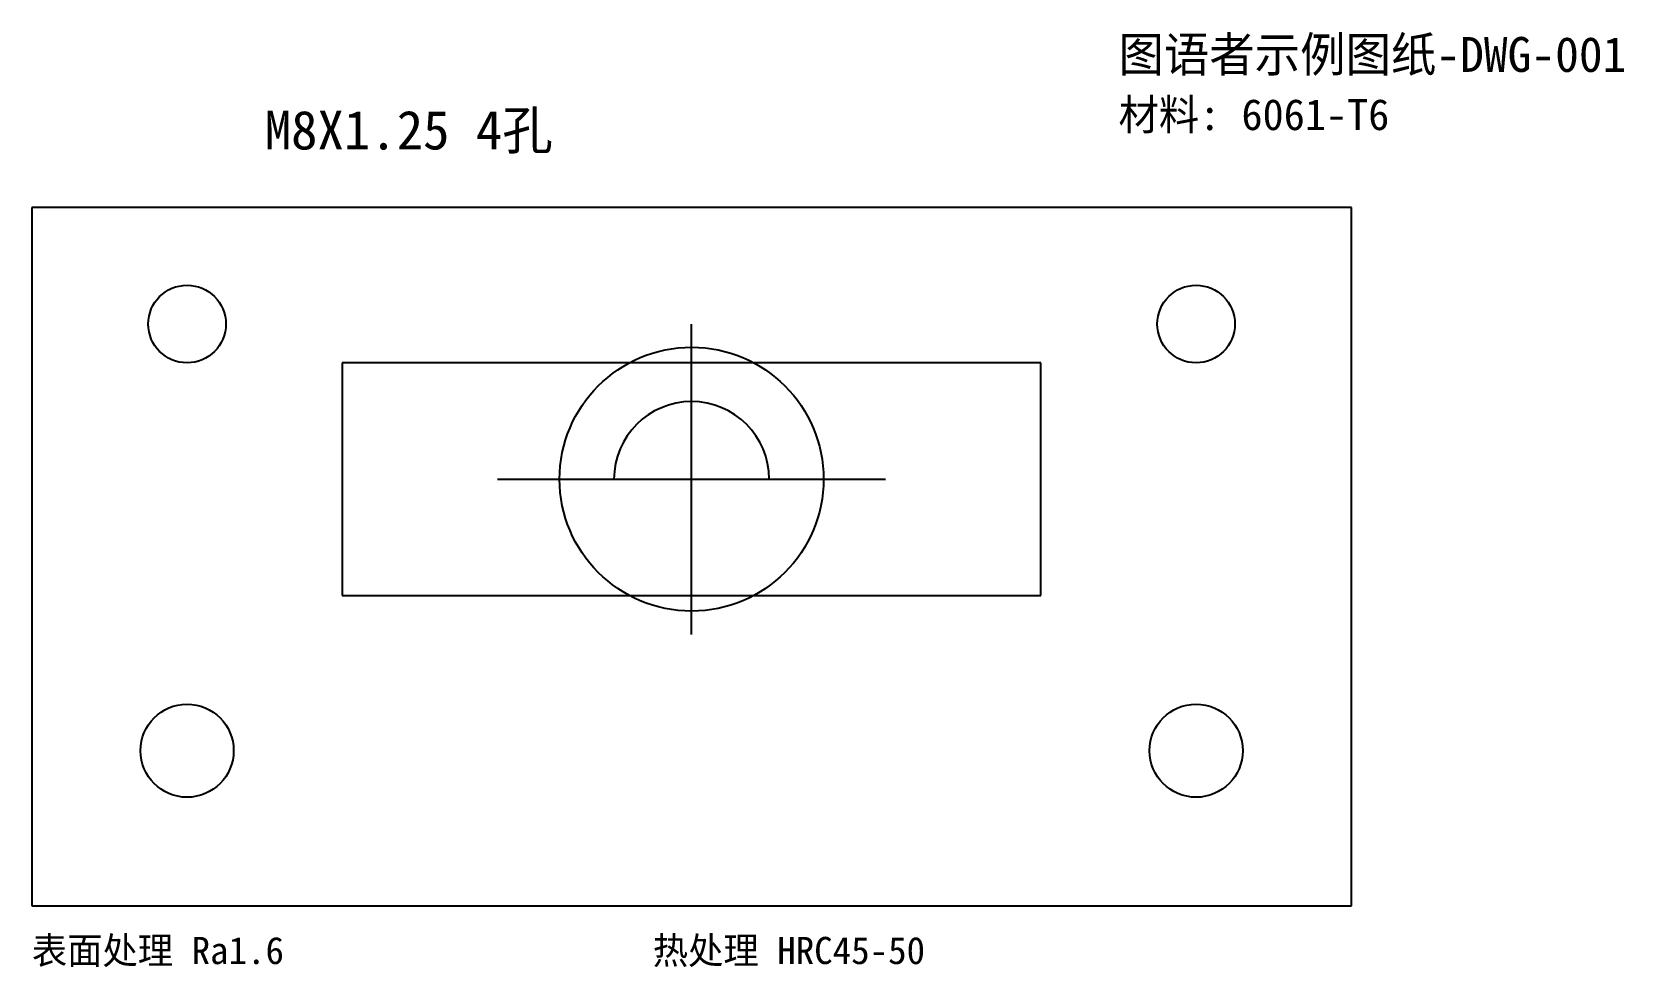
# Model space of a CAD drawing. Extents: x 40 to 450, y 24 to 265.
import ezdxf

# ---------------------------------------------------------------- set-up
doc = ezdxf.new("R2010")
doc.units = 0

msp = doc.modelspace()

# ---------------------------------------------------------------- linework, layer by layer
at = {"layer": 'CENTER'}
for p, q in [((210, 110), (210, 190)), ((160, 150), (260, 150))]:
    msp.add_line(p, q, dxfattribs=at)
at = {"layer": 'HOLE_CENTER'}
msp.add_circle((210, 150), 34, dxfattribs=at)
msp.add_arc((210, 150), 20, 0, 180, dxfattribs=at)
at = {"layer": 'HOLES'}
for centre, radius in [((80, 190), 10), ((340, 190), 10), ((80, 80), 12), ((340, 80), 12)]:
    msp.add_circle(centre, radius, dxfattribs=at)
at = {"layer": 'OUTLINE'}
for p, q in [((380, 220), (40, 220)), ((40, 220), (40, 40)), ((380, 40), (380, 220)), ((300, 180), (120, 180)), ((120, 180), (120, 120)), ((300, 120), (300, 180)), ((120, 120), (300, 120)), ((40, 40), (380, 40))]:
    msp.add_line(p, q, dxfattribs=at)

# ---------------------------------------------------------------- texts
at = {"layer": 'DIM'}
msp.add_text('M8X1.25 4孔', height=10, dxfattribs=at).set_placement((100, 235))
at = {"layer": 'NOTE'}
for s, p in [('表面处理 Ra1.6', (40, 25)), ('热处理 HRC45-50', (200, 25))]:
    msp.add_text(s, height=7, dxfattribs=at).set_placement(p)
at = {"layer": 'TITLE'}
for s, height, p in [('图语者示例图纸-DWG-001', 9, (320, 255)), ('材料: 6061-T6', 8, (320, 240))]:
    msp.add_text(s, height=height, dxfattribs=at).set_placement(p)

doc.saveas('drawing.dxf')
